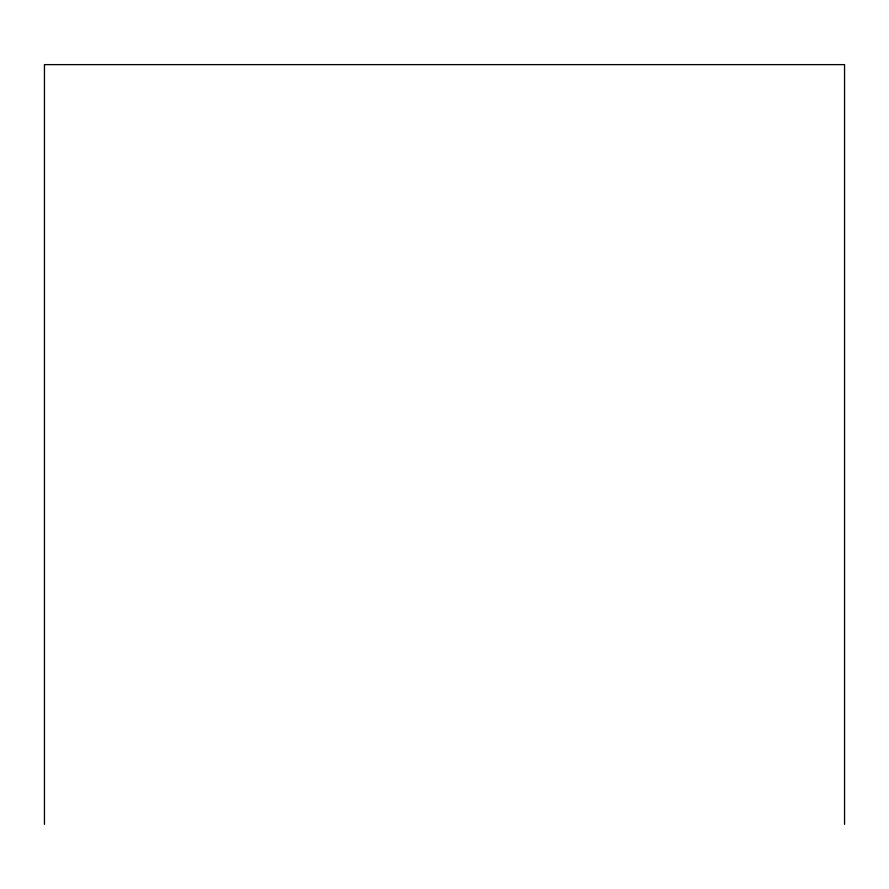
<?xml version="1.0" encoding="UTF-8"?>
<svg xmlns="http://www.w3.org/2000/svg" width="889" height="889" viewBox="0 0 889 889"><rect width="100%" height="100%" fill="white"/><g stroke="black" fill="none" stroke-linecap="round" stroke-linejoin="round"><path stroke-width="1.33" d="M844.55 824.37L844.55 64.63L44.45 64.63L44.45 824.37"/></g></svg>
